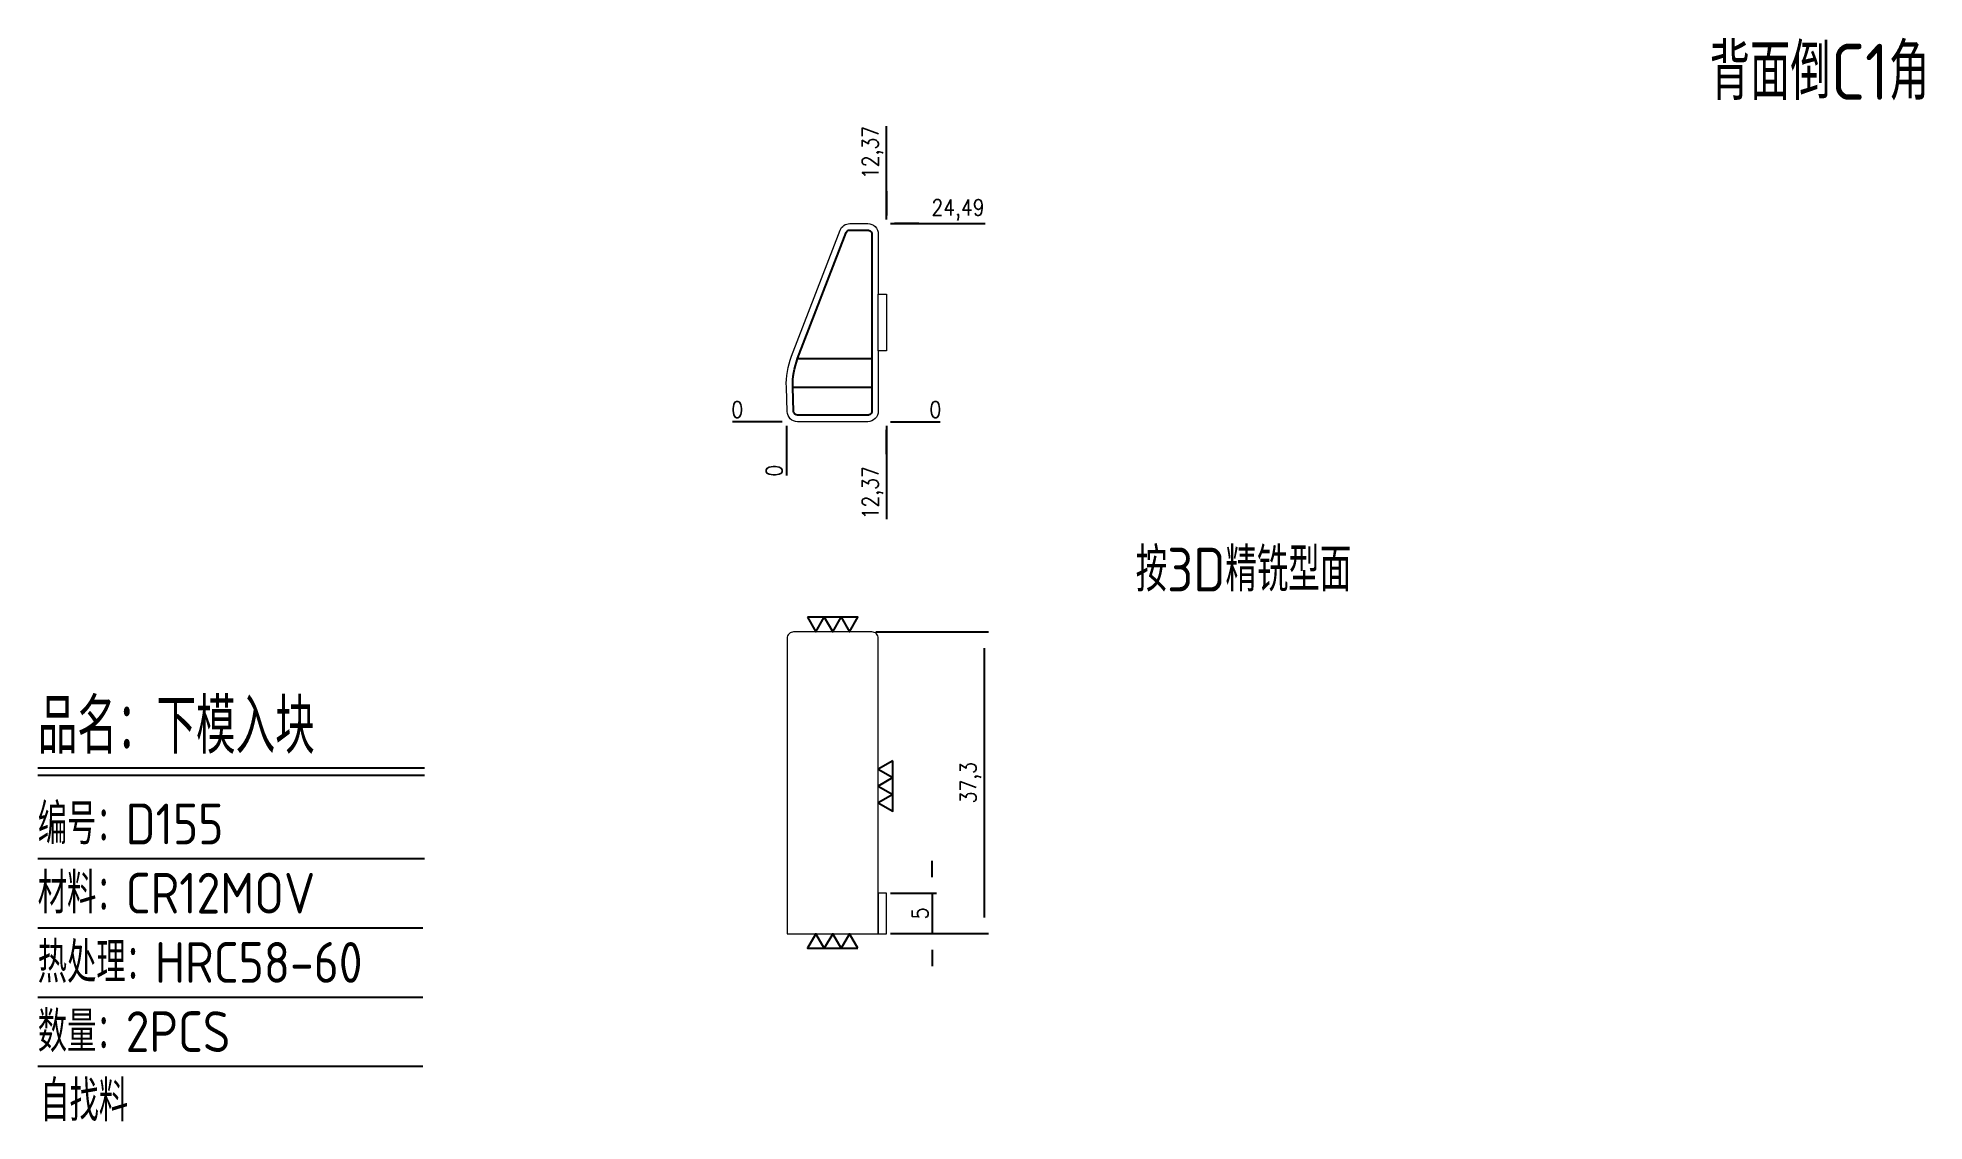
# Model space of a CAD drawing. Header units: millimetres. Extents: x 116112 to 116345, y -8009 to -7875.
import ezdxf

# ---------------------------------------------------------------- set-up
doc = ezdxf.new("R2010")
doc.units = ezdxf.units.MM
for name, color, linetype in [('DIM', 4, 'Continuous'), ('PH2_P', 2, 'Continuous'), ('TEXT', 4, 'Continuous')]:
    doc.layers.add(name, color=color, linetype=linetype)
doc.styles.add('gbenor', font='gbenor.shx', dxfattribs={"bigfont": 'gbcbig.shx'})
doc.styles.get("Standard").update_dxf_attribs({"font": 'txt.shx', "width": 0.85, "bigfont": 'ctxt.shx'})
doc.dimstyles.new('T-2-WX', dxfattribs={"dimtxt": 2, "dimasz": 2, "dimexe": 0.5, "dimexo": 0.5, "dimgap": 0.5, "dimtad": 1, "dimtxsty": 'Standard', "dimblk": 'OPEN30', "dimcen": 0, "dimazin": 3, "dimtfac": 1, "dimtmove": 0, "dimatfit": 3, "dimldrblk": 'OPEN30', "dimlwd": -1, "dimlwe": -1})

# ---------------------------------------------------------------- blocks, each defined once
blk = doc.blocks.new('*D7579')
at = {"layer": 'Defpoints', "color": 0}
for p in [(116204.26, -7922.34), (116216.63, -7922.34), (116221.63, -7922.34)]:
    blk.add_point(p, dxfattribs=at)
at = {"layer": 'DIM', "color": 0, "linetype": 'Continuous'}
blk.add_line((116217.13, -7922.34), (116223.26, -7922.34), dxfattribs=at)
at = {"layer": 'DIM', "color": 0, "insert": (116222.69, -7920.84), "char_height": 2, "attachment_point": 5}
blk.add_mtext('0', dxfattribs=at)
blk = doc.blocks.new('_Open30')
blk = doc.blocks.new('*D7580')
at = {"layer": 'Defpoints', "color": 0}
for p in [(116216.63, -7897.85), (116221.63, -7897.85), (116204.26, -7922.34)]:
    blk.add_point(p, dxfattribs=at)
at = {"layer": 'DIM', "color": 0, "linetype": 'Continuous'}
for p, q in [((116217.13, -7897.85), (116220.63, -7897.85)), ((116220.63, -7897.85), (116217.63, -7897.85)), ((116217.63, -7897.85), (116228.84, -7897.85))]:
    blk.add_line(p, q, dxfattribs=at)
at = {"layer": 'DIM', "color": 0, "insert": (116225.48, -7896.16), "char_height": 2, "attachment_point": 5}
blk.add_mtext('24,49', dxfattribs=at)
blk = doc.blocks.new('*D7581')
at = {"layer": 'Defpoints', "color": 0}
for p in [(116199.26, -7922.34), (116204.26, -7922.34), (116204.26, -7922.34)]:
    blk.add_point(p, dxfattribs=at)
at = {"layer": 'DIM', "color": 0, "linetype": 'Continuous'}
blk.add_line((116203.76, -7922.34), (116197.62, -7922.34), dxfattribs=at)
at = {"layer": 'DIM', "color": 0, "insert": (116198.19, -7920.84), "char_height": 2, "attachment_point": 5}
blk.add_mtext('0', dxfattribs=at)
blk = doc.blocks.new('*D7582')
at = {"layer": 'Defpoints', "color": 0}
for p in [(116204.26, -7922.34), (116216.63, -7922.34), (116216.63, -7927.34)]:
    blk.add_point(p, dxfattribs=at)
at = {"layer": 'DIM', "color": 0, "linetype": 'Continuous'}
for p, q in [((116216.63, -7922.84), (116216.63, -7926.34)), ((116216.63, -7926.34), (116216.63, -7923.34)), ((116216.63, -7923.34), (116216.63, -7934.4))]:
    blk.add_line(p, q, dxfattribs=at)
at = {"layer": 'DIM', "color": 0, "insert": (116214.94, -7931.12), "char_height": 2, "attachment_point": 5, "rotation": 90}
blk.add_mtext('12,37', dxfattribs=at)
blk = doc.blocks.new('*D7583')
at = {"layer": 'Defpoints', "color": 0}
for p in [(116204.26, -7922.34), (116204.26, -7922.34), (116204.26, -7927.34)]:
    blk.add_point(p, dxfattribs=at)
at = {"layer": 'DIM', "color": 0, "linetype": 'Continuous'}
blk.add_line((116204.26, -7922.84), (116204.26, -7928.97), dxfattribs=at)
at = {"layer": 'DIM', "color": 0, "insert": (116202.76, -7928.4), "char_height": 2, "attachment_point": 5, "rotation": 90}
blk.add_mtext('0', dxfattribs=at)
blk = doc.blocks.new('*D7584')
at = {"layer": 'Defpoints', "color": 0}
for p in [(116216.63, -7892.85), (116216.63, -7897.85), (116204.26, -7922.34)]:
    blk.add_point(p, dxfattribs=at)
at = {"layer": 'DIM', "color": 0, "linetype": 'Continuous'}
for p, q in [((116216.63, -7896.85), (116216.63, -7885.79)), ((116216.63, -7897.35), (116216.63, -7893.85)), ((116216.63, -7893.85), (116216.63, -7896.85))]:
    blk.add_line(p, q, dxfattribs=at)
at = {"layer": 'DIM', "color": 0, "insert": (116214.94, -7889.07), "char_height": 2, "attachment_point": 5, "rotation": 90}
blk.add_mtext('12,37', dxfattribs=at)
blk = doc.blocks.new('*D7585')
at = {"layer": 'Defpoints', "color": 0}
for p in [(116214.83, -7948.31), (116216.63, -7985.61), (116228.73, -7985.61)]:
    blk.add_point(p, dxfattribs=at)
at = {"layer": 'DIM', "color": 0, "linetype": 'Continuous'}
for p, q in [((116215.33, -7948.31), (116229.23, -7948.31)), ((116228.73, -7950.31), (116228.73, -7983.61)), ((116217.13, -7985.61), (116229.23, -7985.61))]:
    blk.add_line(p, q, dxfattribs=at)
at = {"layer": 'DIM', "color": 0, "insert": (116227.04, -7966.96), "char_height": 2, "attachment_point": 5, "rotation": 90}
blk.add_mtext('37,3', dxfattribs=at)
blk = doc.blocks.new('*D7586')
at = {"layer": 'Defpoints', "color": 0}
for p in [(116216.63, -7980.61), (116216.63, -7985.61), (116222.3, -7985.61)]:
    blk.add_point(p, dxfattribs=at)
at = {"layer": 'DIM', "color": 0, "linetype": 'Continuous'}
for p, q in [((116222.3, -7978.61), (116222.3, -7976.61)), ((116217.13, -7980.61), (116222.8, -7980.61)), ((116222.3, -7980.61), (116222.3, -7985.61)), ((116217.13, -7985.61), (116222.8, -7985.61)), ((116222.3, -7987.61), (116222.3, -7989.61))]:
    blk.add_line(p, q, dxfattribs=at)
at = {"layer": 'DIM', "color": 0, "insert": (116220.8, -7983.11), "char_height": 2, "attachment_point": 5, "rotation": 90}
blk.add_mtext('5', dxfattribs=at)

msp = doc.modelspace()

# ---------------------------------------------------------------- linework, layer by layer
at = {"layer": 'DIM', "color": 4, "linetype": 'Continuous', "lineweight": 25}
for p, q in [((116111.732, -7965.132), (116159.522, -7965.132)), ((116111.732, -7966.013), (116159.522, -7966.013)), ((116111.732, -7976.33), (116159.522, -7976.33)), ((116111.732, -7984.886), (116159.314, -7984.886)), ((116111.732, -7993.442), (116159.314, -7993.442)), ((116111.732, -8001.998), (116159.314, -8001.998))]:
    msp.add_line(p, q, dxfattribs=at)
at = {"layer": 'PH2_P', "linetype": 'Continuous', "lineweight": 15}
msp.add_line((116215.625, -7913.592), (116215.625, -7906.592), dxfattribs=at)
at = {"layer": 'PH2_P', "linetype": 'Continuous', "lineweight": 25}
for p, q in [((116214.825, -7914.585), (116205.638, -7914.585)), ((116214.825, -7918.115), (116205.063, -7918.115))]:
    msp.add_line(p, q, dxfattribs=at)
at = {"layer": 'PH2_P', "linetype": 'Continuous', "lineweight": 15}
for points in [[(116215.625, -7906.592), (116216.625, -7906.592), (116216.625, -7913.592), (116215.625, -7913.592), (116215.625, -7914.585), (116215.625, -7918.115), (116215.625, -7921.038, -0.4142136), (116214.325, -7922.338), (116205.655, -7922.338, -0.4050649), (116204.356, -7921.079), (116204.262, -7918.076, -0.0999331), (116204.91, -7914.252), (116210.897, -7898.679, -0.3103563), (116212.11, -7897.846), (116214.325, -7897.846, -0.4142136), (116215.625, -7899.146)], [(116214.825, -7948.312), (116205.162, -7948.312, 0.4142136), (116204.362, -7949.112), (116204.362, -7985.612), (116215.625, -7985.612), (116215.625, -7949.112, 0.4142136)]]:
    msp.add_lwpolyline(points, format="xyb", close=True, dxfattribs=at)
at = {"layer": 'PH2_P', "linetype": 'Continuous', "lineweight": 25}
msp.add_lwpolyline([(116214.825, -7899.146), (116214.825, -7914.585), (116214.825, -7918.115), (116214.825, -7921.038, -0.4142136), (116214.325, -7921.538), (116205.655, -7921.538, -0.4050649), (116205.155, -7921.054), (116205.061, -7918.051, -0.0999331), (116205.656, -7914.539), (116211.644, -7898.966, -0.3103563), (116212.11, -7898.646), (116214.325, -7898.646, -0.4142136)], format="xyb", close=True, dxfattribs=at)
at = {"layer": 'PH2_P', "linetype": 'Continuous', "lineweight": 15}
msp.add_lwpolyline([(116216.625, -7985.612), (116216.625, -7980.612), (116215.625, -7980.612), (116215.625, -7985.612)], close=True, dxfattribs=at)
at = {"layer": 'TEXT', "linetype": 'Continuous'}
for points in [[(116206.876, -7946.512), (116207.915, -7948.312), (116208.954, -7946.512), (116209.993, -7948.312), (116211.033, -7946.512), (116212.072, -7948.312), (116213.111, -7946.512), (116206.876, -7946.512)], [(116217.425, -7964.244), (116215.625, -7965.284), (116217.425, -7966.323), (116215.625, -7967.362), (116217.425, -7968.401), (116215.625, -7969.44), (116217.425, -7970.48), (116217.425, -7964.244)], [(116213.111, -7987.412), (116212.072, -7985.612), (116211.033, -7987.412), (116209.993, -7985.612), (116208.954, -7987.412), (116207.915, -7985.612), (116206.876, -7987.412), (116213.111, -7987.412)]]:
    msp.add_lwpolyline(points, close=True, dxfattribs=at)

# ---------------------------------------------------------------- texts
at = {"layer": 'DIM', "color": 3, "linetype": 'Continuous', "lineweight": 25, "style": 'gbenor'}
for s, height, p in [('品名：下模入块', 6.7944, (116111.732, -7963.37)), ('编号：D155', 5.0329, (116111.732, -7974.568)), ('材料：CR12MOV', 5.0329, (116111.732, -7983.124)), ('热处理：HRC58-60', 5.03286, (116111.732, -7991.68)), ('数量：2PCS', 5.0329, (116111.732, -8000.236)), ('自找料', 5.0329, (116112.038, -8008.792))]:
    msp.add_text(s, height=height, dxfattribs=at).set_placement(p)
at = {"layer": 'TEXT', "color": 4, "lineweight": 18, "style": 'gbenor'}
msp.add_text('背面倒C1角', height=6.931, dxfattribs=at).set_placement((116318.376, -7882.555))
at = {"layer": 'TEXT', "color": 4, "linetype": 'Continuous', "style": 'gbenor'}
msp.add_text('按3D精铣型面', height=5.4, dxfattribs=at).set_placement((116247.44, -7943.317))

# ---------------------------------------------------------------- dimensions: what is measured, and where the dimension line sits
at = {"layer": 'DIM', "color": 94, "linetype": 'Continuous'}
for feature_location, offset, dtype, origin, picture, middle in [((116216.625, -7897.846), (0, 5), 1, (116204.257, -7922.338), '*D7584', (116214.935, -7889.067)), ((116216.625, -7897.846), (5, 0), 0, (116204.257, -7922.338), '*D7580', (116225.485, -7896.156)), ((116204.25670724, -7922.337981596), (-5, 0), 0, (116204.25670724, -7922.337981596), '*D7581', (116198.190040574, -7920.837981596)), ((116216.625289541, -7922.337981596), (5, 0), 0, (116204.25670724, -7922.337981596), '*D7579', (116222.691956208, -7920.837981596)), ((116204.25670724, -7922.337981596), (0, -5), 1, (116204.25670724, -7922.337981596), '*D7583', (116202.75670724, -7928.404648262)), ((116216.625, -7922.338), (0, -5), 1, (116204.257, -7922.338), '*D7582', (116214.935, -7931.117))]:
    dim = msp.add_ordinate_dim(feature_location=feature_location, offset=offset, dtype=dtype, origin=origin, dimstyle='T-2-WX', dxfattribs=at)
    dim.commit()
    dim.dimension.update_dxf_attribs({"geometry": picture, "text_midpoint": middle})
for base, p1, picture, middle in [((116228.727, -7985.612), (116214.825, -7948.312), '*D7585', (116227.036, -7966.962)), ((116222.299, -7985.612), (116216.625, -7980.612), '*D7586', (116220.799, -7983.112))]:
    dim = msp.add_linear_dim(base=base, p1=p1, p2=(116216.625, -7985.612), angle=90, dimstyle='T-2-WX', dxfattribs=at)
    dim.commit()
    dim.dimension.update_dxf_attribs({"geometry": picture, "text_midpoint": middle})

doc.saveas('drawing.dxf')
